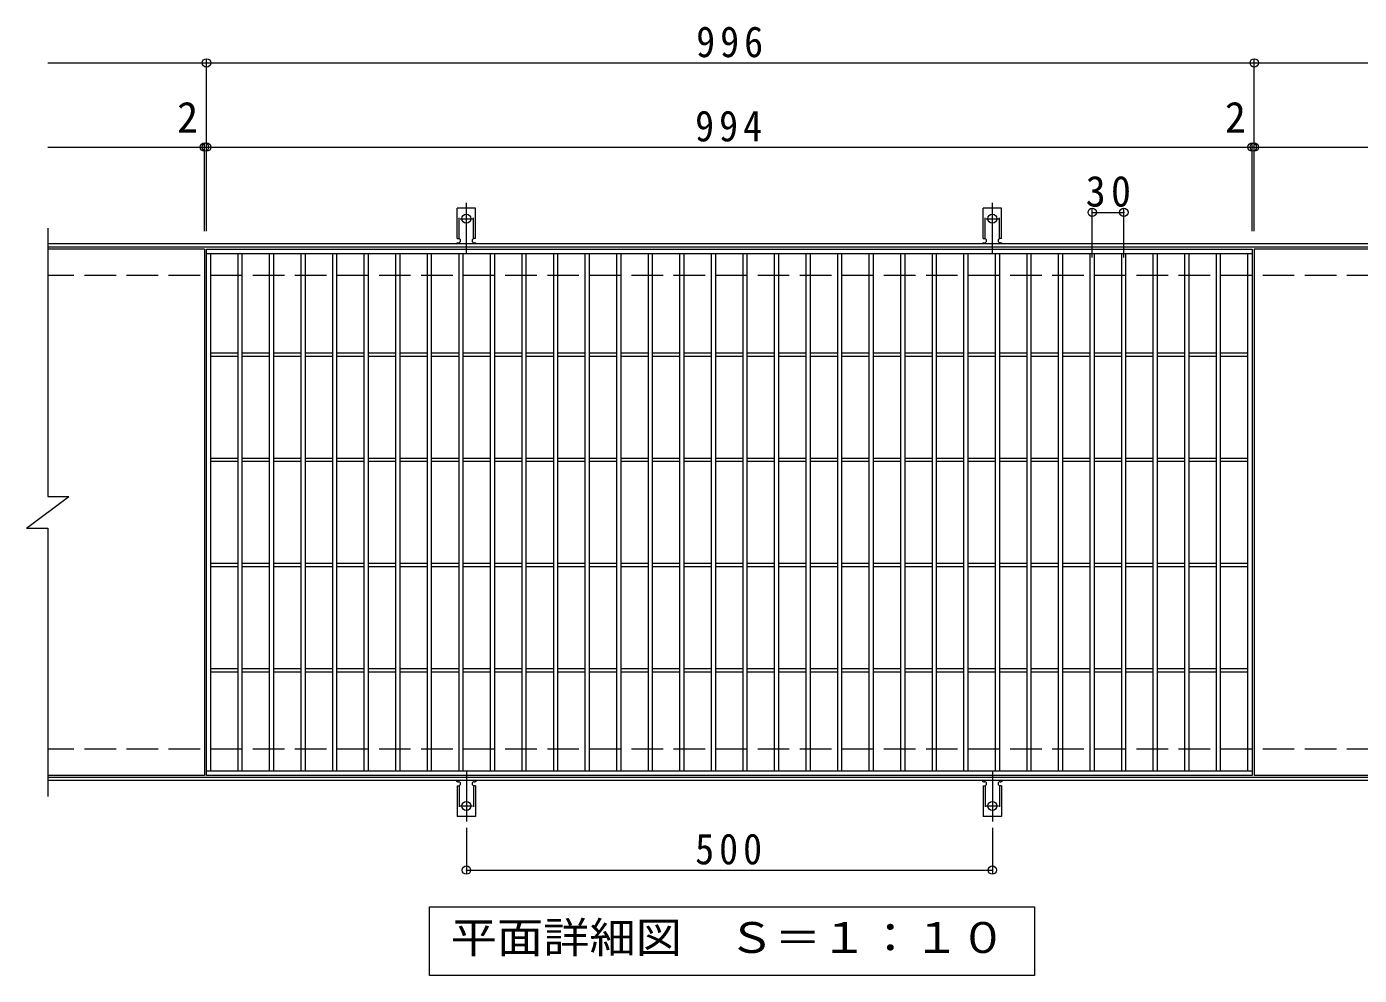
# Model space of a CAD drawing. Units: millimetres on the paper, enlarged 2 times, with parts at other scales. Extents: x -302 to 337, y -274 to 257.
# Drawn here: x -130.1 to 123.3, y 77 to 257.2 of the extents above; entities that cross this region are included whole.
import ezdxf
from ezdxf.enums import TextEntityAlignment as Align

# ---------------------------------------------------------------- set-up
doc = ezdxf.new("R2010")
doc.units = ezdxf.units.MM
doc.header["$LTSCALE"] = 2
doc.header["$PDMODE"] = 32
doc.header["$PDSIZE"] = 1.6
for name, pattern in [('CHAIN2', [12, 9, -1, 1, -1]), ('DASHED2', [3, 2, -1]), ('DASHED3', [4, 3, -1])]:
    doc.linetypes.add(name, pattern=pattern)
for name, color, linetype, lineweight in [('C-1', 2, 'Continuous', 9), ('C-2', 3, 'Continuous', 9), ('C-4', 7, 'Continuous', 9), ('C-5', 7, 'Continuous', 9), ('C-A', 3, 'Continuous', 9)]:
    doc.layers.add(name, color=color, linetype=linetype, lineweight=lineweight)
doc.styles.add('ＭＳ ゴシック', font='')
doc.styles.get('ＭＳ ゴシック').set_extended_font_data('MS Gothic')

msp = doc.modelspace()

# ---------------------------------------------------------------- linework, layer by layer
at = {"layer": 'C-1'}
for p, q in [((134.886, 215.956), (-126.113, 215.956)), ((134.886, 215.356), (-126.113, 215.356)), ((134.886, 114.556), (-126.113, 114.556)), ((134.886, 113.956), (-126.113, 113.956))]:
    msp.add_line(p, q, dxfattribs=at)
at = {"layer": 'C-1', "linetype": 'DASHED3'}
for p, q in [((134.886, 209.956), (-126.113, 209.956)), ((134.886, 119.956), (-126.113, 119.956))]:
    msp.add_line(p, q, dxfattribs=at)
at = {"layer": 'C-2'}
for p, q in [((-126.113, 218.956), (-126.113, 167.956)), ((-96.314, 214.956), (-126.113, 214.956)), ((-96.314, 214.956), (-96.314, 114.956)), ((-95.913, 214.156), (102.887, 214.156)), ((-95.113, 115.756), (-95.113, 214.156)), ((-89.914, 115.756), (-89.914, 214.156)), ((-89.113, 115.756), (-89.113, 214.156)), ((-83.913, 115.756), (-83.913, 214.156)), ((-83.114, 115.756), (-83.114, 214.156)), ((-77.913, 115.756), (-77.913, 214.156)), ((-77.113, 115.756), (-77.113, 214.156)), ((-71.913, 115.756), (-71.913, 214.156)), ((-71.113, 115.756), (-71.113, 214.156)), ((-65.914, 115.756), (-65.914, 214.156)), ((-65.114, 115.756), (-65.114, 214.156)), ((-59.913, 115.756), (-59.913, 214.156)), ((-59.113, 115.756), (-59.113, 214.156)), ((-53.913, 115.756), (-53.913, 214.156)), ((-53.113, 115.756), (-53.113, 214.156)), ((-47.913, 115.756), (-47.913, 214.156)), ((-47.113, 115.756), (-47.113, 214.156)), ((-41.914, 115.756), (-41.914, 214.156)), ((-41.113, 115.756), (-41.113, 214.156)), ((-35.913, 115.756), (-35.913, 214.156)), ((-35.113, 115.756), (-35.113, 214.156)), ((-29.913, 115.756), (-29.913, 214.156)), ((-29.113, 115.756), (-29.113, 214.156)), ((-23.914, 115.756), (-23.914, 214.156)), ((-23.113, 115.756), (-23.113, 214.156)), ((-17.913, 115.756), (-17.913, 214.156)), ((-17.114, 115.756), (-17.114, 214.156)), ((-11.913, 115.756), (-11.913, 214.156)), ((-11.113, 115.756), (-11.113, 214.156)), ((-5.913, 115.756), (-5.913, 214.156)), ((-5.113, 115.756), (-5.113, 214.156)), ((0.087, 115.756), (0.087, 214.156)), ((0.886, 115.756), (0.886, 214.156)), ((6.087, 115.756), (6.087, 214.156)), ((6.886, 115.756), (6.886, 214.156)), ((12.087, 115.756), (12.087, 214.156)), ((12.887, 115.756), (12.887, 214.156)), ((18.087, 115.756), (18.087, 214.156)), ((18.886, 115.756), (18.886, 214.156)), ((24.086, 115.756), (24.086, 214.156)), ((24.887, 115.756), (24.887, 214.156)), ((30.087, 115.756), (30.087, 214.156)), ((30.887, 115.756), (30.887, 214.156)), ((36.087, 115.756), (36.087, 214.156)), ((36.887, 115.756), (36.887, 214.156)), ((42.086, 115.756), (42.086, 214.156)), ((42.887, 115.756), (42.887, 214.156)), ((48.087, 115.756), (48.087, 214.156)), ((48.886, 115.756), (48.886, 214.156)), ((54.087, 115.756), (54.087, 214.156)), ((54.887, 115.756), (54.887, 214.156)), ((60.087, 115.756), (60.087, 214.156)), ((60.887, 115.756), (60.887, 214.156)), ((66.087, 115.756), (66.087, 214.156)), ((66.886, 115.756), (66.886, 214.156)), ((72.087, 115.756), (72.087, 214.156)), ((72.887, 115.756), (72.887, 214.156)), ((78.087, 115.756), (78.087, 214.156)), ((78.887, 115.756), (78.887, 214.156)), ((84.087, 115.756), (84.087, 214.156)), ((84.887, 115.756), (84.887, 214.156)), ((90.087, 115.756), (90.087, 214.156)), ((90.887, 115.756), (90.887, 214.156)), ((96.087, 115.756), (96.087, 214.156)), ((96.887, 115.756), (96.887, 214.156)), ((102.087, 115.756), (102.087, 214.156)), ((102.887, 214.956), (102.887, 114.956)), ((103.286, 214.956), (103.286, 114.956)), ((134.886, 214.956), (103.286, 214.956)), ((-95.113, 195.255), (-89.914, 195.255)), ((-89.113, 195.255), (-83.913, 195.255)), ((-83.114, 195.255), (-77.913, 195.255)), ((-77.113, 195.255), (-71.913, 195.255)), ((-71.113, 195.255), (-65.914, 195.255)), ((-65.114, 195.255), (-59.913, 195.255)), ((-59.113, 195.255), (-53.913, 195.255)), ((-53.113, 195.255), (-47.913, 195.255)), ((-47.113, 195.255), (-41.914, 195.255)), ((-41.113, 195.255), (-35.913, 195.255)), ((-35.113, 195.255), (-29.913, 195.255)), ((-29.113, 195.255), (-23.914, 195.255)), ((-23.113, 195.255), (-17.913, 195.255)), ((-17.114, 195.255), (-11.913, 195.255)), ((-11.113, 195.255), (-5.913, 195.255)), ((-5.113, 195.255), (0.087, 195.255)), ((0.886, 195.255), (6.087, 195.255)), ((6.886, 195.255), (12.087, 195.255)), ((12.887, 195.255), (18.087, 195.255)), ((18.886, 195.255), (24.086, 195.255)), ((24.887, 195.255), (30.087, 195.255)), ((30.887, 195.255), (36.087, 195.255)), ((36.886, 195.255), (42.086, 195.255)), ((42.887, 195.255), (48.087, 195.255)), ((48.886, 195.255), (54.087, 195.255)), ((54.887, 195.255), (60.087, 195.255)), ((60.887, 195.255), (66.087, 195.255)), ((66.886, 195.255), (72.087, 195.255)), ((72.887, 195.255), (78.087, 195.255)), ((78.887, 195.255), (84.087, 195.255)), ((84.887, 195.255), (90.087, 195.255)), ((90.887, 195.255), (96.087, 195.255)), ((96.887, 195.255), (102.087, 195.255)), ((-95.113, 194.656), (-89.914, 194.656)), ((-89.113, 194.656), (-83.913, 194.656)), ((-83.114, 194.656), (-77.913, 194.656)), ((-77.113, 194.656), (-71.913, 194.656)), ((-71.113, 194.656), (-65.914, 194.656)), ((-65.114, 194.656), (-59.913, 194.656)), ((-59.113, 194.656), (-53.913, 194.656)), ((-53.113, 194.656), (-47.913, 194.656)), ((-47.113, 194.656), (-41.914, 194.656)), ((-41.113, 194.656), (-35.913, 194.656)), ((-35.113, 194.656), (-29.913, 194.656)), ((-29.113, 194.656), (-23.914, 194.656)), ((-23.113, 194.656), (-17.913, 194.656)), ((-17.114, 194.656), (-11.913, 194.656)), ((-11.113, 194.656), (-5.913, 194.656)), ((-5.113, 194.656), (0.087, 194.656)), ((0.886, 194.656), (6.087, 194.656)), ((6.886, 194.656), (12.087, 194.656)), ((12.887, 194.656), (18.087, 194.656)), ((18.886, 194.656), (24.086, 194.656)), ((24.887, 194.656), (30.087, 194.656)), ((30.887, 194.656), (36.087, 194.656)), ((36.886, 194.656), (42.086, 194.656)), ((42.887, 194.656), (48.087, 194.656)), ((48.886, 194.656), (54.087, 194.656)), ((54.887, 194.656), (60.087, 194.656)), ((60.887, 194.656), (66.087, 194.656)), ((66.886, 194.656), (72.087, 194.656)), ((72.887, 194.656), (78.087, 194.656)), ((78.887, 194.656), (84.087, 194.656)), ((84.887, 194.656), (90.087, 194.656)), ((90.887, 194.656), (96.087, 194.656)), ((96.887, 194.656), (102.087, 194.656)), ((-95.113, 175.256), (-89.914, 175.256)), ((-89.113, 175.256), (-83.913, 175.256)), ((-83.114, 175.256), (-77.913, 175.256)), ((-77.113, 175.256), (-71.913, 175.256)), ((-71.113, 175.256), (-65.914, 175.256)), ((-65.114, 175.256), (-59.913, 175.256)), ((-59.113, 175.256), (-53.913, 175.256)), ((-53.113, 175.256), (-47.913, 175.256)), ((-47.113, 175.256), (-41.914, 175.256)), ((-41.113, 175.256), (-35.913, 175.256)), ((-35.113, 175.256), (-29.913, 175.256)), ((-29.113, 175.256), (-23.914, 175.256)), ((-23.113, 175.256), (-17.913, 175.256)), ((-17.114, 175.256), (-11.913, 175.256)), ((-11.113, 175.256), (-5.913, 175.256)), ((-5.113, 175.256), (0.087, 175.256)), ((0.886, 175.256), (6.087, 175.256)), ((6.886, 175.256), (12.087, 175.256)), ((12.887, 175.256), (18.087, 175.256)), ((18.886, 175.256), (24.086, 175.256)), ((24.887, 175.256), (30.087, 175.256)), ((30.887, 175.256), (36.087, 175.256)), ((36.886, 175.256), (42.086, 175.256)), ((42.887, 175.256), (48.087, 175.256)), ((48.886, 175.256), (54.087, 175.256)), ((54.887, 175.256), (60.087, 175.256)), ((60.887, 175.256), (66.087, 175.256)), ((66.886, 175.256), (72.087, 175.256)), ((72.887, 175.256), (78.087, 175.256)), ((78.887, 175.256), (84.087, 175.256)), ((84.887, 175.256), (90.087, 175.256)), ((90.887, 175.256), (96.087, 175.256)), ((96.887, 175.256), (102.087, 175.256)), ((-95.113, 174.656), (-89.914, 174.656)), ((-89.113, 174.656), (-83.913, 174.656)), ((-83.114, 174.656), (-77.913, 174.656)), ((-77.113, 174.656), (-71.913, 174.656)), ((-71.113, 174.656), (-65.914, 174.656)), ((-65.114, 174.656), (-59.913, 174.656)), ((-59.113, 174.656), (-53.913, 174.656)), ((-53.113, 174.656), (-47.913, 174.656)), ((-47.113, 174.656), (-41.914, 174.656)), ((-41.113, 174.656), (-35.913, 174.656)), ((-35.113, 174.656), (-29.913, 174.656)), ((-29.113, 174.656), (-23.914, 174.656)), ((-23.113, 174.656), (-17.913, 174.656)), ((-17.114, 174.656), (-11.913, 174.656)), ((-11.113, 174.656), (-5.913, 174.656)), ((-5.113, 174.656), (0.087, 174.656)), ((0.886, 174.656), (6.087, 174.656)), ((6.886, 174.656), (12.087, 174.656)), ((12.887, 174.656), (18.087, 174.656)), ((18.886, 174.656), (24.086, 174.656)), ((24.887, 174.656), (30.087, 174.656)), ((30.887, 174.656), (36.087, 174.656)), ((36.886, 174.656), (42.086, 174.656)), ((42.887, 174.656), (48.087, 174.656)), ((48.886, 174.656), (54.087, 174.656)), ((54.887, 174.656), (60.087, 174.656)), ((60.887, 174.656), (66.087, 174.656)), ((66.886, 174.656), (72.087, 174.656)), ((72.887, 174.656), (78.087, 174.656)), ((78.887, 174.656), (84.087, 174.656)), ((84.887, 174.656), (90.087, 174.656)), ((90.887, 174.656), (96.087, 174.656)), ((96.887, 174.656), (102.087, 174.656)), ((-130.113, 161.956), (-122.113, 167.956)), ((-126.113, 167.956), (-122.113, 167.956)), ((-130.113, 161.956), (-126.113, 161.956)), ((-126.113, 161.956), (-126.113, 110.956)), ((-95.113, 155.256), (-89.914, 155.256)), ((-95.113, 154.656), (-89.914, 154.656)), ((-89.113, 155.256), (-83.913, 155.256)), ((-89.113, 154.656), (-83.913, 154.656)), ((-83.114, 155.256), (-77.913, 155.256)), ((-83.114, 154.656), (-77.913, 154.656)), ((-77.113, 155.256), (-71.913, 155.256)), ((-77.113, 154.656), (-71.913, 154.656)), ((-71.113, 155.256), (-65.914, 155.256)), ((-71.113, 154.656), (-65.914, 154.656)), ((-65.114, 155.256), (-59.913, 155.256)), ((-65.114, 154.656), (-59.913, 154.656)), ((-59.113, 155.256), (-53.913, 155.256)), ((-59.113, 154.656), (-53.913, 154.656)), ((-53.113, 155.256), (-47.913, 155.256)), ((-53.113, 154.656), (-47.913, 154.656)), ((-47.113, 155.256), (-41.914, 155.256)), ((-47.113, 154.656), (-41.914, 154.656)), ((-41.113, 155.256), (-35.913, 155.256)), ((-41.113, 154.656), (-35.913, 154.656)), ((-35.113, 155.256), (-29.913, 155.256)), ((-35.113, 154.656), (-29.913, 154.656)), ((-29.113, 155.256), (-23.914, 155.256)), ((-29.113, 154.656), (-23.914, 154.656)), ((-23.113, 155.256), (-17.913, 155.256)), ((-23.113, 154.656), (-17.913, 154.656)), ((-17.114, 155.256), (-11.913, 155.256)), ((-17.114, 154.656), (-11.913, 154.656)), ((-11.113, 155.256), (-5.913, 155.256)), ((-11.113, 154.656), (-5.913, 154.656)), ((-5.113, 155.256), (0.087, 155.256)), ((-5.113, 154.656), (0.087, 154.656)), ((0.886, 155.256), (6.087, 155.256)), ((0.886, 154.656), (6.087, 154.656)), ((6.886, 155.256), (12.087, 155.256)), ((6.886, 154.656), (12.087, 154.656)), ((12.887, 155.256), (18.087, 155.256)), ((12.887, 154.656), (18.087, 154.656)), ((18.886, 155.256), (24.086, 155.256)), ((18.886, 154.656), (24.086, 154.656)), ((24.887, 155.256), (30.087, 155.256)), ((24.887, 154.656), (30.087, 154.656)), ((30.887, 155.256), (36.087, 155.256)), ((30.887, 154.656), (36.087, 154.656)), ((36.886, 155.256), (42.086, 155.256)), ((36.886, 154.656), (42.086, 154.656)), ((42.887, 155.256), (48.087, 155.256)), ((42.887, 154.656), (48.087, 154.656)), ((48.886, 155.256), (54.087, 155.256)), ((48.886, 154.656), (54.087, 154.656)), ((54.887, 155.256), (60.087, 155.256)), ((54.887, 154.656), (60.087, 154.656)), ((60.887, 155.256), (66.087, 155.256)), ((60.887, 154.656), (66.087, 154.656)), ((66.886, 155.256), (72.087, 155.256)), ((66.886, 154.656), (72.087, 154.656)), ((72.887, 155.256), (78.087, 155.256)), ((72.887, 154.656), (78.087, 154.656)), ((78.887, 155.256), (84.087, 155.256)), ((78.887, 154.656), (84.087, 154.656)), ((84.887, 155.256), (90.087, 155.256)), ((84.887, 154.656), (90.087, 154.656)), ((90.887, 155.256), (96.087, 155.256)), ((90.887, 154.656), (96.087, 154.656)), ((96.887, 155.256), (102.087, 155.256)), ((96.887, 154.656), (102.087, 154.656)), ((-95.113, 135.256), (-89.914, 135.256)), ((-95.113, 134.656), (-89.914, 134.656)), ((-89.113, 135.256), (-83.913, 135.256)), ((-89.113, 134.656), (-83.913, 134.656)), ((-83.114, 135.256), (-77.913, 135.256)), ((-83.114, 134.656), (-77.913, 134.656)), ((-77.113, 135.256), (-71.913, 135.256)), ((-77.113, 134.656), (-71.913, 134.656)), ((-71.113, 135.256), (-65.914, 135.256)), ((-71.113, 134.656), (-65.914, 134.656)), ((-65.114, 135.256), (-59.913, 135.256)), ((-65.114, 134.656), (-59.913, 134.656)), ((-59.113, 135.256), (-53.913, 135.256)), ((-59.113, 134.656), (-53.913, 134.656)), ((-53.113, 135.256), (-47.913, 135.256)), ((-53.113, 134.656), (-47.913, 134.656)), ((-47.113, 135.256), (-41.914, 135.256)), ((-47.113, 134.656), (-41.914, 134.656)), ((-41.113, 135.256), (-35.913, 135.256)), ((-41.113, 134.656), (-35.913, 134.656)), ((-35.113, 135.256), (-29.913, 135.256)), ((-35.113, 134.656), (-29.913, 134.656)), ((-29.113, 135.256), (-23.914, 135.256)), ((-29.113, 134.656), (-23.914, 134.656)), ((-23.113, 135.256), (-17.913, 135.256)), ((-23.113, 134.656), (-17.913, 134.656)), ((-17.114, 135.256), (-11.913, 135.256)), ((-17.114, 134.656), (-11.913, 134.656)), ((-11.113, 135.256), (-5.913, 135.256)), ((-11.113, 134.656), (-5.913, 134.656)), ((-5.113, 135.256), (0.087, 135.256)), ((-5.113, 134.656), (0.087, 134.656)), ((0.886, 135.256), (6.087, 135.256)), ((0.886, 134.656), (6.087, 134.656)), ((6.886, 135.256), (12.087, 135.256)), ((6.886, 134.656), (12.087, 134.656)), ((12.887, 135.256), (18.087, 135.256)), ((12.887, 134.656), (18.087, 134.656)), ((18.886, 135.256), (24.086, 135.256)), ((18.886, 134.656), (24.086, 134.656)), ((24.887, 135.256), (30.087, 135.256)), ((24.887, 134.656), (30.087, 134.656)), ((30.887, 135.256), (36.087, 135.256)), ((30.887, 134.656), (36.087, 134.656)), ((36.886, 135.256), (42.086, 135.256)), ((36.886, 134.656), (42.086, 134.656)), ((42.887, 135.256), (48.087, 135.256)), ((42.887, 134.656), (48.087, 134.656)), ((48.886, 135.256), (54.087, 135.256)), ((48.886, 134.656), (54.087, 134.656)), ((54.887, 135.256), (60.087, 135.256)), ((54.887, 134.656), (60.087, 134.656)), ((60.887, 135.256), (66.087, 135.256)), ((60.887, 134.656), (66.087, 134.656)), ((66.886, 135.256), (72.087, 135.256)), ((66.886, 134.656), (72.087, 134.656)), ((72.887, 135.256), (78.087, 135.256)), ((72.887, 134.656), (78.087, 134.656)), ((78.887, 135.256), (84.087, 135.256)), ((78.887, 134.656), (84.087, 134.656)), ((84.887, 135.256), (90.087, 135.256)), ((84.887, 134.656), (90.087, 134.656)), ((90.887, 135.256), (96.087, 135.256)), ((90.887, 134.656), (96.087, 134.656)), ((96.887, 135.256), (102.087, 135.256)), ((96.887, 134.656), (102.087, 134.656)), ((-96.314, 114.956), (-126.113, 114.956)), ((102.887, 115.756), (-95.913, 115.756)), ((102.887, 114.956), (-95.913, 114.956)), ((134.886, 114.956), (103.286, 114.956))]:
    msp.add_line(p, q, dxfattribs=at)
msp.add_lwpolyline([(-95.913, 114.956), (-95.913, 214.956), (102.887, 214.956)], dxfattribs=at)
at = {"layer": 'C-4'}
for p, q in [((-95.913, 218.356), (-95.913, 250.956)), ((103.286, 218.356), (103.286, 250.956)), ((-126.113, 250.356), (134.886, 250.356)), ((-126.113, 234.356), (134.886, 234.356)), ((-96.314, 218.356), (-96.314, 234.956)), ((102.887, 218.356), (102.887, 234.956)), ((72.487, 213.356), (72.487, 222.556)), ((72.487, 221.956), (78.487, 221.956)), ((78.487, 213.356), (78.487, 222.556)), ((-46.513, 105.012), (-46.513, 96.355)), ((53.487, 105.012), (53.487, 96.355)), ((-46.513, 96.955), (53.487, 96.955))]:
    msp.add_line(p, q, dxfattribs=at)
for p in [(-95.913, 250.356), (103.286, 250.356), (-96.314, 234.356), (-95.913, 234.356), (102.887, 234.356), (103.286, 234.356), (72.487, 221.956), (78.487, 221.956), (-46.513, 96.955), (53.487, 96.955)]:
    msp.add_point(p, dxfattribs=at)
at = {"layer": 'C-5'}
msp.add_lwpolyline([(-53.514, 76.956), (-53.514, 89.956), (61.486, 89.956), (61.486, 76.956)], close=True, dxfattribs=at)
at = {"layer": 'C-A', "color": 7, "linetype": 'CHAIN2'}
for p, q in [((-46.513, 214.262), (-46.513, 223.742)), ((53.487, 214.262), (53.487, 223.742)), ((-47.669, 220.756), (-45.358, 220.756)), ((52.331, 220.756), (54.642, 220.756)), ((-46.513, 115.649), (-46.513, 106.169)), ((53.487, 115.649), (53.487, 106.169)), ((-47.669, 109.155), (-45.358, 109.155)), ((52.331, 109.155), (54.642, 109.155))]:
    msp.add_line(p, q, dxfattribs=at)
at = {"layer": 'C-A'}
for p, q in [((-48.263, 216.956), (-48.263, 222.756)), ((-44.763, 222.756), (-48.263, 222.756)), ((-44.763, 216.956), (-44.763, 222.756)), ((51.737, 216.956), (51.737, 222.756)), ((55.237, 222.756), (51.737, 222.756)), ((55.237, 216.956), (55.237, 222.756)), ((-48.263, 216.956), (-48.013, 216.956)), ((-48.113, 216.156), (-48.013, 216.156)), ((-45.014, 216.156), (-44.912, 216.156)), ((-44.763, 216.956), (-45.013, 216.956)), ((51.737, 216.956), (51.987, 216.956)), ((51.887, 216.156), (51.987, 216.156)), ((54.986, 216.156), (55.088, 216.156)), ((55.237, 216.956), (54.987, 216.956)), ((-48.263, 112.955), (-48.013, 112.955)), ((-48.263, 112.955), (-48.263, 107.155)), ((-48.113, 113.755), (-48.013, 113.755)), ((-45.014, 113.755), (-44.912, 113.755)), ((-44.763, 112.955), (-45.013, 112.955)), ((-44.763, 112.955), (-44.763, 107.155)), ((51.737, 112.955), (51.987, 112.955)), ((51.737, 112.955), (51.737, 107.155)), ((51.887, 113.755), (51.987, 113.755)), ((54.986, 113.755), (55.088, 113.755)), ((55.237, 112.955), (54.987, 112.955)), ((55.237, 112.955), (55.237, 107.155)), ((-44.763, 107.155), (-48.263, 107.155)), ((55.237, 107.155), (51.737, 107.155))]:
    msp.add_line(p, q, dxfattribs=at)
at = {"layer": 'C-A', "linetype": 'DASHED2'}
for p, q in [((-47.863, 216.926), (-47.863, 222.756)), ((-45.163, 216.926), (-45.163, 222.756)), ((52.137, 216.926), (52.137, 222.756)), ((54.837, 216.926), (54.837, 222.756)), ((-47.863, 112.985), (-47.863, 107.155)), ((-45.163, 112.985), (-45.163, 107.155)), ((52.137, 112.985), (52.137, 107.155)), ((54.837, 112.985), (54.837, 107.155))]:
    msp.add_line(p, q, dxfattribs=at)
at = {"layer": 'C-A'}
for centre in [(-46.513, 220.756), (53.487, 220.756), (-46.513, 109.155), (53.487, 109.155)]:
    msp.add_circle(centre, 0.85, dxfattribs=at)
for centre, start, end in [((-48.113, 215.756), 90.27596, 150.00047), ((-48.013, 216.556), 270, 90), ((-45.013, 216.556), 90, 269.8667), ((-44.913, 215.756), 29.99927, 89.75836), ((51.887, 215.756), 90.27596, 150.00047), ((51.987, 216.556), 270, 90), ((54.987, 216.556), 90, 269.8667), ((55.087, 215.756), 29.99927, 89.75836), ((-48.113, 114.155), 209.99951, 269.72403), ((-48.013, 113.355), 270, 90), ((-45.013, 113.355), 90.13329, 270), ((-44.913, 114.155), 270.24162, 330.00072), ((51.887, 114.155), 209.99951, 269.72403), ((51.987, 113.355), 270, 90), ((54.987, 113.355), 90.13329, 270), ((55.087, 114.155), 270.24162, 330.00072)]:
    msp.add_arc(centre, 0.4, start, end, dxfattribs=at)

# ---------------------------------------------------------------- texts
at = {"layer": 'C-4', "color": 2, "style": 'ＭＳ ゴシック'}
for p in [(-101.506, 235.356), (97.694, 235.356)]:
    msp.add_text('2', height=5.865, dxfattribs=at).set_placement(p, align=Align.BOTTOM_LEFT)
at = {"layer": 'C-4', "color": 2, "char_height": 5.865, "attachment_point": 7, "style": 'ＭＳ ゴシック'}
for s, insert in [('\\T1.27;\\W0.9;996', (-2.813, 251.356)), ('\\T1.27;\\W0.9;994', (-3.013, 235.356)), ('\\T1.27;\\W0.95;30', (71.237, 222.956)), ('\\T1.27;\\W0.9;500', (-3.013, 97.955))]:
    msp.add_mtext(s, dxfattribs=dict(at, insert=insert))
at = {"layer": 'C-5', "color": 2, "style": 'ＭＳ ゴシック', "width": 1.1}
msp.add_text('平面詳細図\u3000Ｓ＝１：１０', height=5.865, dxfattribs=at).set_placement((-49.514, 79.456), align=Align.BOTTOM_LEFT)

doc.saveas('drawing.dxf')
